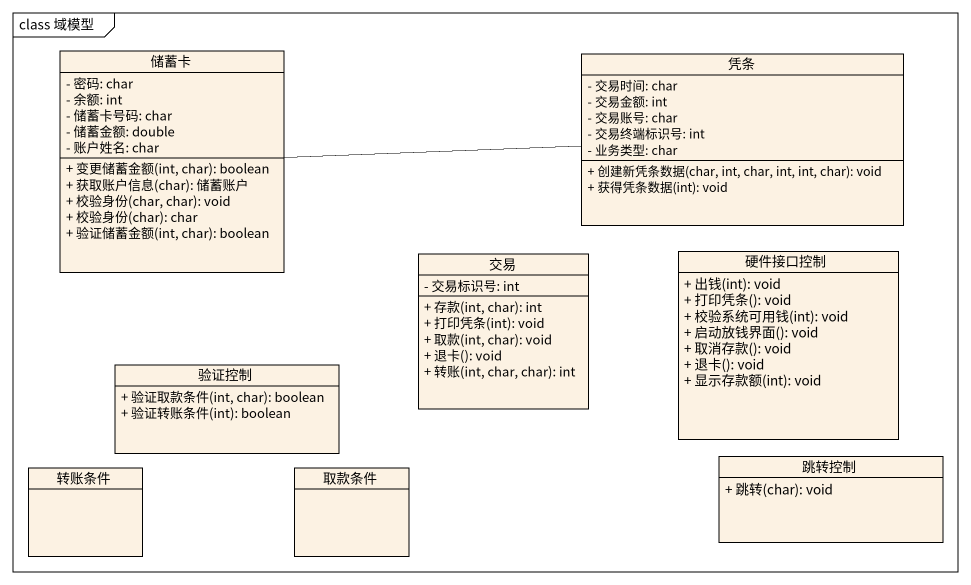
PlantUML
@startuml
mainframe class 域模型
hide circle
hide empty members
skinparam classAttributeIconSize 0
class 储蓄卡 {
  - 密码: char
  - 余额: int
  - 储蓄卡号码: char
  - 储蓄金额: double
  - 账户姓名: char
  + 变更储蓄金额(int, char): boolean
  + 获取账户信息(char): 储蓄账户
  + 校验身份(char, char): void
  + 校验身份(char): char
  + 验证储蓄金额(int, char): boolean
}
class 凭条 {
  - 交易时间: char
  - 交易金额: int
  - 交易账号: char
  - 交易终端标识号: int
  - 业务类型: char
  + 创建新凭条数据(char, int, char, int, int, char): void
  + 获得凭条数据(int): void
}
class 交易 {
  - 交易标识号: int
  + 存款(int, char): int
  + 打印凭条(int): void
  + 取款(int, char): void
  + 退卡(): void
  + 转账(int, char, char): int
}
class 硬件接口控制 {
  + 出钱(int): void
  + 打印凭条(): void
  + 校验系统可用钱(int): void
  + 启动放钱界面(): void
  + 取消存款(): void
  + 退卡(): void
  + 显示存款额(int): void
}
class 验证控制 {
  + 验证取款条件(int, char): boolean
  + 验证转账条件(int): boolean
}
class 转账条件
class 取款条件
class 跳转控制 {
  + 跳转(char): void
}
储蓄卡 -right- 凭条
@enduml
